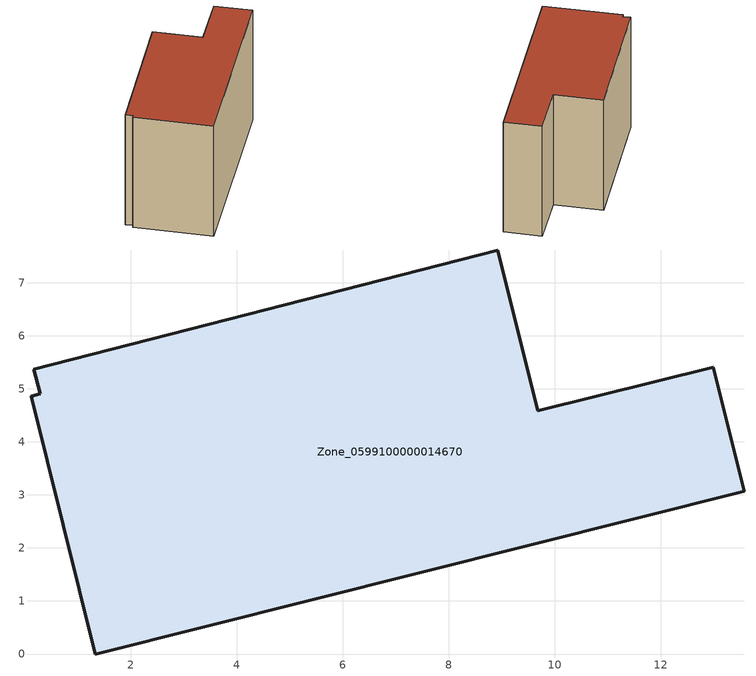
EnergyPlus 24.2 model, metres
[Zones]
Zone_0599100000014670
 floor ground (C_G): 0.12,4.86 0.29,4.91 0.17,5.37 8.92,7.62 9.68,4.59 12.99,5.41 13.58,3.07 1.33,0 z0
 wall outside (C_F): 13.58,3.07 12.99,5.41 9.68,4.59 8.92,7.62 0.17,5.37 0.29,4.91 0.12,4.86 1.33,0 13.58,3.07 z0:8.11
 roof outside (C_R): 0.29,4.91 0.12,4.86 1.33,0 13.58,3.07 12.99,5.41 9.68,4.59 8.92,7.62 0.17,5.37 z8.11
[BUILDING]
Pand.0599100000014670: North Axis=0; Terrain=City; Loads Convergence Tolerance Value=0.04; Temperature Convergence Tolerance Value=0.4; Solar Distribution=FullExterior; Maximum Number of Warmup Days=25; Minimum Number of Warmup Days=1
[Site:Location]
Rotterdam.The.Hague.AP_ZH_NLD Design_Conditions: Latitude=51.96; Longitude=4.45; Time Zone=1; Elevation=-4.5
[SITE:GROUNDTEMPERATURE:BUILDINGSURFACE]
18, 18, 18, 18, 18, 18, 18, 18, 18, 18, 18, 18
[MATERIAL] Thermal Absorptance=0.9; Solar Absorptance=0.7; Visible Absorptance=0.7
Name | Roughness | Thickness | Conductivity | Density | Specific Heat
G.TI.1975-1991 | MediumSmooth | 0.15 | 0.288461 | 540 | 1210
F.TI.1975-1991 | Rough | 0.3 | 0.230769 | 1920 | 840
R.TI.1975-1991 | MediumRough | 0.2 | 0.153846 | 1500 | 1000
[CONSTRUCTION]
C_G: G.TI.1975-1991
C_F: F.TI.1975-1991
C_R: R.TI.1975-1991
[ZONE]
Zone_0599100000014670: Type=1; Multiplier=1; Ceiling Height=Autocalculate; Volume=Autocalculate; Floor Area=autocalculate; Part of Total Floor Area=Yes
[ZONEINFILTRATION:DESIGNFLOWRATE]
Infil_Zone_0599100000014670: Zone or ZoneList or Space or SpaceList=Zone_0599100000014670; Schedule=AlwaysOn; Design Flow Rate Calculation Method=Flow/Area; Flow Rate per Floor Area=0.003; Constant Term Coefficient=1; Temperature Term Coefficient=0; Velocity Term Coefficient=0; Velocity Squared Term Coefficient=0
[HVACTEMPLATE:ZONE:IDEALLOADSAIRSYSTEM]
Zone_0599100000014670: Maximum Heating Supply Air Temperature=50; Minimum Cooling Supply Air Temperature=13; Maximum Heating Supply Air Humidity Ratio=0.0156; Minimum Cooling Supply Air Humidity Ratio=0.0077; Heating Limit=NoLimit; Cooling Limit=NoLimit; Dehumidification Control Type=ConstantSensibleHeatRatio; Cooling Sensible Heat Ratio=0.7; Dehumidification Setpoint=60; Humidification Control Type=None; Humidification Setpoint=30; Outdoor Air Method=None; Outdoor Air Flow Rate per Person=0.00944; Outdoor Air Flow Rate per Zone Floor Area=0; Outdoor Air Flow Rate per Zone=0; Demand Controlled Ventilation Type=None; Outdoor Air Economizer Type=NoEconomizer; Heat Recovery Type=None; Sensible Heat Recovery Effectiveness=0.7; Latent Heat Recovery Effectiveness=0.65
[ZONECONTROL:THERMOSTAT]
ThermostatControl_Zone_0599100000014670: Zone or ZoneList=Zone_0599100000014670; Control Type Schedule=DualSetpointControlType; Control 1=Thermostat_Zone_0599100000014670; Temperature Difference Between Cutout And Setpoint=0
[THERMOSTATSETPOINT:DUALSETPOINT]
Thermostat_Zone_0599100000014670: Heating Setpoint Temperature Schedule=HeatingSetpoint_Zone_0599100000014670; Cooling Setpoint Temperature Schedule=CoolingSetpoint_Zone_0599100000014670
[SCHEDULE:COMPACT]
HeatingSetpoint_Zone_0599100000014670: Through: 12/31, For: AllDays, Until: 24:00, 21
CoolingSetpoint_Zone_0599100000014670: Through: 12/31, For: AllDays, Until: 24:00, 24
DualSetpointControlType: Through: 12/31, For: AllDays, Until: 24:00, 4
AlwaysOn: Through: 12/31, For: AllDays, Until: 24:00, 1
